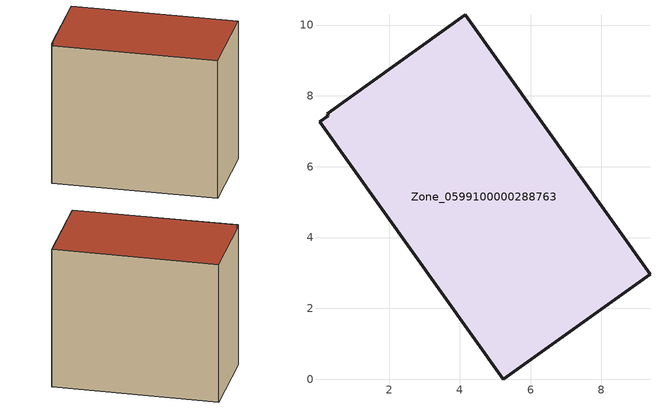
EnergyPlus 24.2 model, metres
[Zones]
Zone_0599100000288763
 floor ground (C_G): 0.04,7.27 0.28,7.44 0.25,7.5 4.16,10.29 9.37,2.96 5.23,0 z0
 wall outside (C_F): 9.37,2.96 4.16,10.29 0.25,7.5 0.28,7.44 0.04,7.27 5.23,0 9.37,2.96 z0:7.95
 roof outside (C_R): 0.28,7.44 0.04,7.27 5.23,0 9.37,2.96 4.16,10.29 0.25,7.5 z7.95
[BUILDING]
Pand.0599100000288763: North Axis=0; Terrain=City; Loads Convergence Tolerance Value=0.04; Temperature Convergence Tolerance Value=0.4; Solar Distribution=FullExterior; Maximum Number of Warmup Days=25; Minimum Number of Warmup Days=1
[Site:Location]
Rotterdam.The.Hague.AP_ZH_NLD Design_Conditions: Latitude=51.96; Longitude=4.45; Time Zone=1; Elevation=-4.5
[SITE:GROUNDTEMPERATURE:BUILDINGSURFACE]
18, 18, 18, 18, 18, 18, 18, 18, 18, 18, 18, 18
[MATERIAL] Thermal Absorptance=0.9; Solar Absorptance=0.7; Visible Absorptance=0.7
Name | Roughness | Thickness | Conductivity | Density | Specific Heat
G.TI.1975-1991 | MediumSmooth | 0.15 | 0.288461 | 540 | 1210
F.TI.1975-1991 | Rough | 0.3 | 0.230769 | 1920 | 840
R.TI.1975-1991 | MediumRough | 0.2 | 0.153846 | 1500 | 1000
[CONSTRUCTION]
C_G: G.TI.1975-1991
C_F: F.TI.1975-1991
C_R: R.TI.1975-1991
[ZONE]
Zone_0599100000288763: Type=1; Multiplier=1; Ceiling Height=Autocalculate; Volume=Autocalculate; Floor Area=autocalculate; Part of Total Floor Area=Yes
[ZONEINFILTRATION:DESIGNFLOWRATE]
Infil_Zone_0599100000288763: Zone or ZoneList or Space or SpaceList=Zone_0599100000288763; Schedule=AlwaysOn; Design Flow Rate Calculation Method=Flow/Area; Flow Rate per Floor Area=0.003; Constant Term Coefficient=1; Temperature Term Coefficient=0; Velocity Term Coefficient=0; Velocity Squared Term Coefficient=0
[HVACTEMPLATE:ZONE:IDEALLOADSAIRSYSTEM]
Zone_0599100000288763: Maximum Heating Supply Air Temperature=50; Minimum Cooling Supply Air Temperature=13; Maximum Heating Supply Air Humidity Ratio=0.0156; Minimum Cooling Supply Air Humidity Ratio=0.0077; Heating Limit=NoLimit; Cooling Limit=NoLimit; Dehumidification Control Type=ConstantSensibleHeatRatio; Cooling Sensible Heat Ratio=0.7; Dehumidification Setpoint=60; Humidification Control Type=None; Humidification Setpoint=30; Outdoor Air Method=None; Outdoor Air Flow Rate per Person=0.00944; Outdoor Air Flow Rate per Zone Floor Area=0; Outdoor Air Flow Rate per Zone=0; Demand Controlled Ventilation Type=None; Outdoor Air Economizer Type=NoEconomizer; Heat Recovery Type=None; Sensible Heat Recovery Effectiveness=0.7; Latent Heat Recovery Effectiveness=0.65
[ZONECONTROL:THERMOSTAT]
ThermostatControl_Zone_0599100000288763: Zone or ZoneList=Zone_0599100000288763; Control Type Schedule=DualSetpointControlType; Control 1=Thermostat_Zone_0599100000288763; Temperature Difference Between Cutout And Setpoint=0
[THERMOSTATSETPOINT:DUALSETPOINT]
Thermostat_Zone_0599100000288763: Heating Setpoint Temperature Schedule=HeatingSetpoint_Zone_0599100000288763; Cooling Setpoint Temperature Schedule=CoolingSetpoint_Zone_0599100000288763
[SCHEDULE:COMPACT]
HeatingSetpoint_Zone_0599100000288763: Through: 12/31, For: AllDays, Until: 24:00, 21
CoolingSetpoint_Zone_0599100000288763: Through: 12/31, For: AllDays, Until: 24:00, 24
DualSetpointControlType: Through: 12/31, For: AllDays, Until: 24:00, 4
AlwaysOn: Through: 12/31, For: AllDays, Until: 24:00, 1
